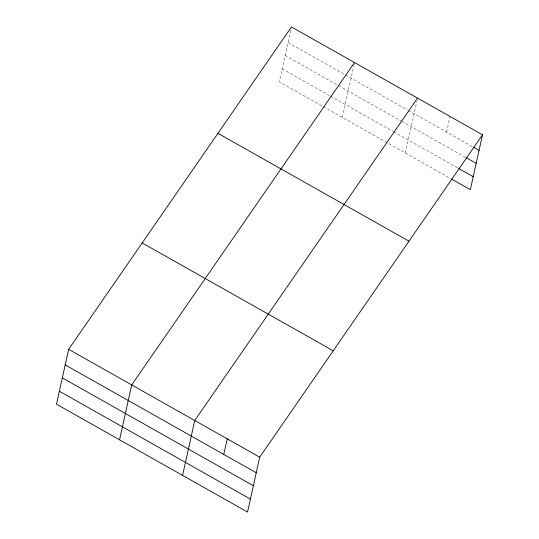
<?xml version="1.0" encoding="UTF-8"?>
<svg xmlns="http://www.w3.org/2000/svg" width="539" height="539" viewBox="0 0 539 539"><rect width="100%" height="100%" fill="white"/><g stroke="black" fill="none" stroke-linecap="round" stroke-linejoin="round"><path stroke-width="0.4" stroke-dasharray="2.69 2.02" d="M290.737 30.231L279.296 81.827L322.544 106.244M342.339 117.414L354.325 63.359M405.382 153.002L416.822 101.406M446.575 132.042L450.025 116.458M288.008 42.534L407.497 109.983M408.232 110.394L472.555 146.709M285.131 55.497L400.955 120.884M401.69 121.295L465.346 157.226M282.173 68.864L329.821 95.76M330.555 96.171L392.864 131.348M393.598 131.759L458.056 168.148M323.279 106.655L450.853 178.672"/><path stroke-width="0.81" d="M68.662 349.333L56.494 404.21L247.536 512.05L259.704 457.173L482.506 134.79L291.464 26.95L68.662 349.333L259.704 457.173M119.543 439.797L131.705 384.92L354.507 62.537M182.586 475.385L194.747 420.508L417.55 98.125M223.773 454.417L227.229 438.84M482.506 134.79L470.338 189.667L451.574 179.076M473.276 147.113L479.05 150.374M466.067 157.637L476.173 163.344M458.777 168.552L473.215 176.704M217.938 133.335L408.98 241.176M142.188 242.948L333.23 350.788M65.212 364.91L256.247 472.75M62.335 377.879L253.377 485.72M59.371 391.24L250.413 499.08"/></g></svg>
